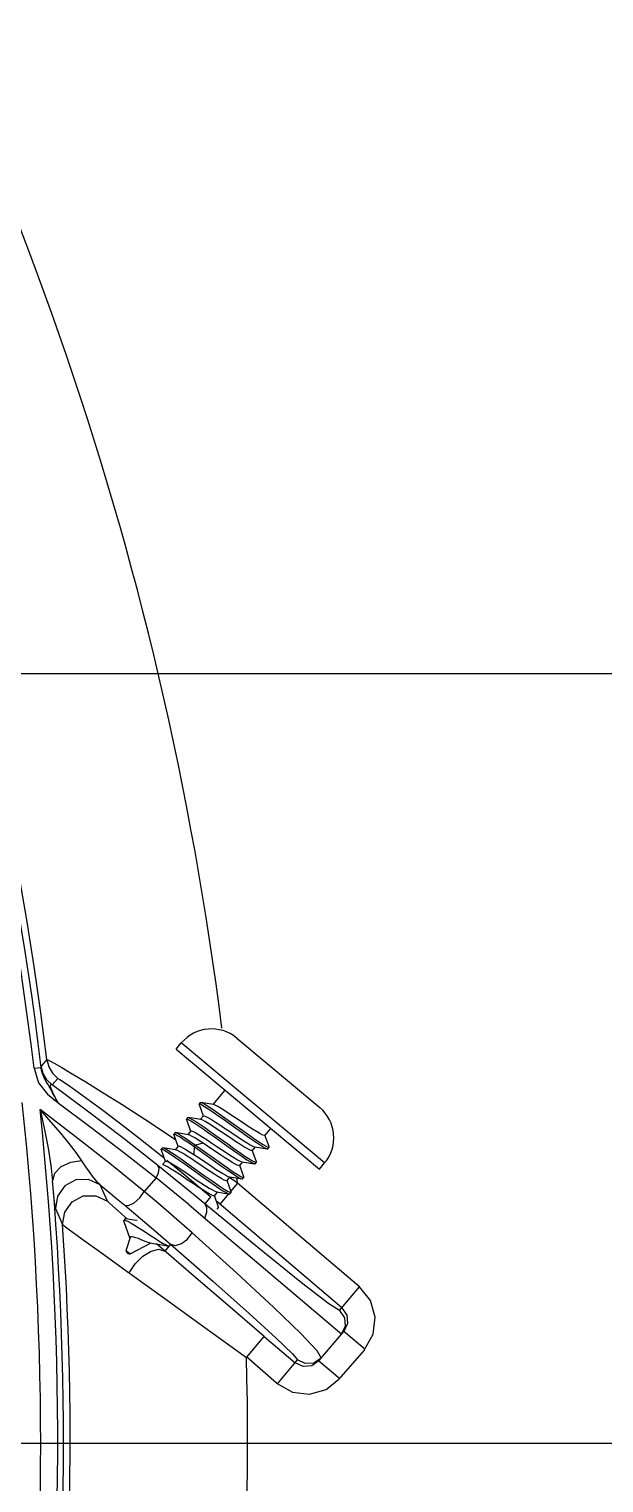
# Model space of a CAD drawing. Header units: metres. Extents: x -367 to 374, y -238 to 224.
# Drawn here: x 348.8149 to 348.8441, y 176.7589 to 176.8328 of the extents above; entities that cross this region are included whole.
import ezdxf
from ezdxf.enums import TextEntityAlignment as Align

# ---------------------------------------------------------------- set-up
doc = ezdxf.new("R2010")
doc.units = ezdxf.units.M
for name, color, linetype in [('ELE-ALIMENTADORES', 160, 'Continuous'), ('LA_BAU_BASES GERAIS_R00$0$ARQ-XREF-ATT', 8, 'Continuous'), ('LA_BAU_BASES GERAIS_R00$0$BASE', 253, 'Continuous'), ('LA_BAU_BASES GERAIS_R00$0$dutos', 31, 'Continuous')]:
    doc.layers.add(name, color=color, linetype=linetype)
doc.styles.add('LA_BAU_BASES GERAIS_R00$0$R60-125-RS', font='romans.shx', dxfattribs={"height": 0.19})
doc.styles.add('LA_BAU_BASES GERAIS_R00$0$R80-100-RS', font='romans.shx', dxfattribs={"height": 0.203})

# ---------------------------------------------------------------- blocks, each defined once
blk = doc.blocks.new('LA_BAU_BASES GERAIS_R00$0$LA_BAU_ALVENARIA SUPERIOR_R01')
at = {"layer": 'LA_BAU_BASES GERAIS_R00$0$BASE', "linetype": 'Continuous'}
blk.add_line((254.7, 176.8), (245.4, 176.8), dxfattribs=at)
blk = doc.blocks.new('LA_BAU_BASES GERAIS_R00$0$A$C2E3D5B4E')
at = {"layer": 'LA_BAU_BASES GERAIS_R00$0$dutos', "color": 251}
for p, q in [((-17.92762828425793, -1.169074114338571), (-17.92736195791235, -1.168755848094122)), ((-17.92007638063524, -1.174852445520798), (-17.92736195791235, -1.168755848094122)), ((-17.9245446442219, -1.168505535324755), (-17.92032665784075, -1.172035161590145)), ((-17.93419482190598, -1.169599033790462), (-17.93448930388593, -1.169929539558495)), ((-17.92762828425793, -1.169074114338571), (-17.92034267141707, -1.175170741525278)), ((-17.93484801872603, -1.170042730654757), (-17.93448728203759, -1.169999699081188)), ((-17.93393209794272, -1.170888335772986), (-17.93363724864741, -1.170556386542728)), ((-17.93213251637303, -1.17221738141069), (-17.93393085208584, -1.17088919858287)), ((-17.92514542409162, -1.171151780709067), (-17.92575438948484, -1.171879508671452)), ((-17.93417327760369, -1.171359453637422), (-17.93362605453308, -1.171796440489913)), ((-17.92646124892167, -1.171884281699647), (-17.92646167087469, -1.17185618171078)), ((-17.9263973775918, -1.171779812175089), (-17.9264615526148, -1.171856502836079)), ((-17.92646122136989, -1.171884358001705), (-17.92625243864006, -1.172464957293585)), ((-17.9263973775918, -1.171779812175089), (-17.9263696740054, -1.171775221695214)), ((-17.92572601613438, -1.17188428015578), (-17.9263696740054, -1.171775221695214)), ((-17.92703910606178, -1.172546712760493), (-17.92710328108478, -1.172623403421483)), ((-17.92710294630729, -1.172651296252468), (-17.92689418296584, -1.173231861805732)), ((-17.92703910606178, -1.172546712760493), (-17.92701141158898, -1.172542120261085)), ((-17.92636774757591, -1.172651180112268), (-17.92701141158898, -1.172542120261085)), ((-17.92624080996382, -1.172460792583195), (-17.92639613246934, -1.172646406628417)), ((-17.92515174121138, -1.172558616971116), (-17.92424362684858, -1.173205637240414)), ((-17.92774496770937, -1.173417648495786), (-17.92774534282091, -1.173390070292214)), ((-17.92768110146937, -1.173313559707992), (-17.92774527649237, -1.173390250368982)), ((-17.92700983768827, -1.173418099063099), (-17.9276534725941, -1.173309014306767)), ((-17.92688256042993, -1.173227699478673), (-17.92703793289309, -1.173413373224491)), ((-17.92282553158157, -1.173093075156146), (-17.9231227434849, -1.173448250367244)), ((-17.9295177433728, -1.173578522332889), (-17.92839488512152, -1.174469466251765)), ((-17.92832282912673, -1.174080486478204), (-17.92838700414973, -1.174157177139193)), ((-17.92832282912673, -1.174080486478204), (-17.92829517750567, -1.174075933858774)), ((-17.92765154824883, -1.174185011521047), (-17.92829517750567, -1.174075933858774)), ((-17.92792033934472, -1.173498204056784), (-17.92764908273011, -1.173683571941808)), ((-17.92774496538721, -1.173417654925004), (-17.92753591940527, -1.173998763676707)), ((-17.92752431046767, -1.173994605864834), (-17.92767968270982, -1.174180279346899)), ((-17.9267040329421, -1.174024504700071), (-17.92673211926092, -1.174420756481766)), ((-17.9267040416953, -1.174024512652693), (-17.92641264873112, -1.174230668572079)), ((-17.92663986590219, -1.173948023688979), (-17.92670404092519, -1.174024714349969)), ((-17.92625495794471, -1.173850562580071), (-17.92664004565074, -1.17394807432828)), ((-17.9266398655418, -1.173948023990022), (-17.92634786406427, -1.174154415251166)), ((-17.92603698205085, -1.173994954470061), (-17.92625491414617, -1.173850454583487)), ((-17.92535608976357, -1.174451448548268), (-17.92603698205085, -1.173994954470061)), ((-17.92360923226272, -1.174029615897496), (-17.92376449380652, -1.174215157093101)), ((-17.92363742201428, -1.174024873057704), (-17.92299375893617, -1.174133974201766)), ((-17.92290249423934, -1.174024617861676), (-17.92311120402258, -1.173444118526447)), ((-17.92296630174292, -1.174129391026952), (-17.92290212672003, -1.174052700365962)), ((-17.92290212672003, -1.174052700365962), (-17.92290249423934, -1.174024617861676)), ((-17.93027928622837, -1.174315828098941), (-17.92863456451846, -1.175611077900328)), ((-17.92839488512152, -1.174469466251765), (-17.92823806588297, -1.174597185089794)), ((-17.92838672515234, -1.174184545626929), (-17.92838705929739, -1.174157027402259)), ((-17.92838669802211, -1.174184620739368), (-17.92817767743975, -1.174765673067839)), ((-17.92816606074848, -1.17476151253976), (-17.92831204920833, -1.17493597218089)), ((-17.92709905235779, -1.174843717482588), (-17.92619789730315, -1.175485725791248)), ((-17.92673221302391, -1.174420837963851), (-17.92651413617614, -1.174565434490148)), ((-17.92651413617614, -1.174565434490148), (-17.92583288302842, -1.175022168382554)), ((-17.92641264873112, -1.174230668572079), (-17.92550579791873, -1.174876819139797)), ((-17.92634786406427, -1.174154415251166), (-17.92544024799247, -1.174801103187008)), ((-17.92425097831403, -1.17479651751654), (-17.92440624416383, -1.174982063858067)), ((-17.924279220058, -1.174791766348505), (-17.92363554649262, -1.174900861532649)), ((-17.92354423887275, -1.1747915091957), (-17.92375294454371, -1.174211021719827)), ((-17.92360805000249, -1.174896274944047), (-17.92354387497949, -1.174819584283057)), ((-17.92034267141707, -1.175170741525278), (-17.92007634507138, -1.174852475280829)), ((-17.92863456451846, -1.175611077900328), (-17.92924600522053, -1.176304403870461)), ((-17.92716278107878, -1.174920515606743), (-17.92625597259268, -1.175566576410972)), ((-17.92489272341322, -1.175563418000081), (-17.92504799414553, -1.175748970176016)), ((-17.92492100896936, -1.175558659846672), (-17.92427732881151, -1.17566774911819)), ((-17.92450675165935, -1.17587617063208), (-17.92490936342415, -1.175588630464233)), ((-17.92418598171275, -1.175558404416449), (-17.92439468525356, -1.174977924994607)), ((-17.92424979643624, -1.175663159695603), (-17.92418562141324, -1.175586469034613)), ((-17.92418562141324, -1.175586469034613), (-17.92418598171275, -1.175558404416449)), ((-17.92363544820603, -1.174900878330106), (-17.92360772791551, -1.174896332113065)), ((-17.93381930016346, -1.176671900468307), (-17.93390563230491, -1.175762928436313)), ((-17.93112343618861, -1.176792177972118), (-17.93149531498182, -1.175971557201308)), ((-17.92553446860268, -1.176330318590487), (-17.92568974460823, -1.176515877068766)), ((-17.92556219705989, -1.176325653256924), (-17.92491850735144, -1.17643483014416)), ((-17.92482768107539, -1.176325597813218), (-17.92503650461867, -1.175744855763412)), ((-17.92489146067203, -1.176430298670937), (-17.92482728564903, -1.176353608008128)), ((-17.92450675165935, -1.17587617063208), (-17.92486308206867, -1.176295516560174)), ((-17.91829778163992, -1.18115211269668), (-17.92450675165935, -1.175876170630715)), ((-17.92427723176922, -1.175667765703281), (-17.92424944578602, -1.175663221920502)), ((-17.9269649387312, -1.176986913787175), (-17.92603698902758, -1.177768919399284)), ((-17.92585705089243, -1.176565919381744), (-17.92616981774847, -1.176933997728327)), ((-17.92546944806372, -1.177092464067471), (-17.92567825203503, -1.176511761667996)), ((-17.91920426645106, -1.182218727425777), (-17.92556112025852, -1.176817152680712)), ((-17.92495506488399, -1.176403766147075), (-17.92541314860148, -1.176942860024781)), ((-17.93376224370729, -1.177170629230375), (-17.93339674678816, -1.1779790447751)), ((-17.93021667410892, -1.177699422917328), (-17.93028084913192, -1.177776113580137)), ((-17.93028034827387, -1.177824683714505), (-17.92997301232208, -1.178685252214279)), ((-17.92553323093625, -1.177197185921784), (-17.92546905591325, -1.177120495260795)), ((-17.93015804177662, -1.179303120979228), (-17.9299445577393, -1.178622837829323)), ((-17.93015804177662, -1.179303120979228), (-17.92996544074697, -1.179464290217027)), ((-17.92995882323544, -1.178668295923387), (-17.92997301232208, -1.178685252214279)), ((-17.92996165884892, -1.178636086625545), (-17.9299729721497, -1.178685239095728)), ((-17.92996544074697, -1.179464290217027), (-17.92892756364927, -1.178922224995119)), ((-17.92995608955687, -1.17862824650291), (-17.92996165884892, -1.178636086625545)), ((-17.92992393529266, -1.178607789922523), (-17.92995608955687, -1.17862824650291)), ((-17.9299445577393, -1.178622837829323), (-17.92994298353597, -1.178619908437383)), ((-17.92790702283276, -1.178978437693047), (-17.92820498987703, -1.179329098944152)), ((-17.93012680513004, -1.179409753327207), (-17.93007590993159, -1.179452342613956)), ((-17.92931443481723, -1.179594246699878), (-17.92888929883293, -1.179331490229458)), ((-17.91931347565526, -1.182347249815109), (-17.91829786951405, -1.181152038026255)), ((-17.91920426642048, -1.182218727389852), (-17.9189542567425, -1.182580569353092)), ((-17.92042934448648, -1.182516418328476), (-17.91953123853693, -1.183276807674417)), ((-17.9189542567425, -1.182580569353092), (-17.91891865553112, -1.183019258994307)), ((-17.92404904846614, -1.184737994607701), (-17.92314265755056, -1.183671303594735)), ((-17.92314265550544, -1.183671305332325), (-17.92157237122228, -1.185005621471362)), ((-17.92037388346478, -1.18490786256524), (-17.91910729120991, -1.183417278847799)), ((-17.91953123853693, -1.183276807674417), (-17.91921605658729, -1.183545278918416)), ((-17.91891865553112, -1.183019258994307), (-17.9191072912065, -1.183417278842796)), ((-17.91804043933053, -1.18432381386009), (-17.91910729120991, -1.183417278847799)), ((-17.92047180422708, -1.184388439477232), (-17.92025598082409, -1.184768437626815)), ((-17.91806039828782, -1.184376034716195), (-17.91935577382196, -1.185840942125367)), ((-17.92253127179038, -1.186052940863362), (-17.92404732274611, -1.1846999084093)), ((-17.92247876643557, -1.186072308830887), (-17.92145396958506, -1.184866281007714)), ((-17.92117491983549, -1.185193946437892), (-17.92157237124957, -1.185005621503649)), ((-17.92073623488079, -1.185158270170348), (-17.92117491983549, -1.185193946437892)), ((-17.92037388346478, -1.18490786256524), (-17.92073623488079, -1.185158270170348)), ((-17.92025592565597, -1.184769044418488), (-17.92063152696312, -1.185023868009637)), ((-17.92037388345966, -1.184907862558418), (-17.91930703157857, -1.185814397570255)), ((-17.81574627183056, -1.189107552631128), (-18.32254970736653, -1.189107552631128))]:
    blk.add_line(p, q, dxfattribs=at)
for points in [[(-17.93419482716399, -1.169599034436658), (-17.93407947831747, -1.16965045163596), (-17.93382965463718, -1.169785172128456), (-17.93343922087331, -1.170006663125776), (-17.93290377967708, -1.170321161915297)], [(-17.93419482190598, -1.169599033790462), (-17.93410051087335, -1.169961748003232), (-17.93391085827875, -1.17028942237738), (-17.93363724864741, -1.170556386542728)], [(-17.9348501844853, -1.17004277390896), (-17.93463026313555, -1.170777824294134), (-17.93417327760369, -1.171359453637422)], [(-17.93448728547162, -1.169999670286586), (-17.93448972050612, -1.169962217068303), (-17.93449040268854, -1.169938811818326), (-17.93448931212583, -1.169929540539385)], [(-17.93393209794272, -1.170888335772986), (-17.93420155433171, -1.170626073975825), (-17.93439253014981, -1.170299091622098), (-17.93448930388593, -1.169929539558495)], [(-17.93435913463566, -1.170471600571716), (-17.93441980517707, -1.170310860153393), (-17.93446256426398, -1.170149880559791), (-17.93448728623832, -1.169999670443019)], [(-17.93290377967708, -1.170321161915297), (-17.93221888847438, -1.170734076788619), (-17.93137815262764, -1.171252527799595), (-17.93037671201978, -1.171885379079129), (-17.92921864756534, -1.172635102691572), (-17.92792033934472, -1.173498204056784)], [(-17.93388880475948, -1.171316429293881), (-17.93401575926941, -1.171068430069397), (-17.93407284908119, -1.170963448180999), (-17.93413582397363, -1.170860671192884), (-17.93420823994654, -1.170749423186123), (-17.93428582720628, -1.17062003749578), (-17.93435913463566, -1.170471600571716)], [(-17.93362412128658, -1.171796299196728), (-17.93370369483091, -1.17164945811345), (-17.93377539888343, -1.171512629153028), (-17.93383946881636, -1.171385197142797), (-17.93389548519269, -1.171267671362955), (-17.93394294670736, -1.171160439319635), (-17.93398060014408, -1.171065240444648), (-17.93400628507823, -1.170986295329101), (-17.9340189754156, -1.170925780964069), (-17.93401806277564, -1.170884430141257), (-17.9340024343918, -1.170864167164098), (-17.93397204293638, -1.170866549805112), (-17.93393082022794, -1.170889155426892)], [(-17.93363722534059, -1.170556355005999), (-17.93354570890915, -1.170606265539107), (-17.93334816587378, -1.170734567662464), (-17.93303682484077, -1.170948141505221)], [(-17.93303682484077, -1.170948141505221), (-17.93260473634655, -1.171253998508917), (-17.93204667538271, -1.171658520847529), (-17.93135159788994, -1.172173318201374), (-17.93050759836865, -1.172812085372414), (-17.9295177433728, -1.173578522332889)], [(-17.93362411245687, -1.171796313519451), (-17.93372377062508, -1.171621001030132), (-17.93381151094025, -1.171461776342028), (-17.93388880475948, -1.171316429293881)], [(-17.93362605453308, -1.171796440489913), (-17.93194327595654, -1.173044240450224), (-17.93027928622837, -1.174315828098941)], [(-17.92646167087469, -1.17185618171078), (-17.92641805500773, -1.17185550399762), (-17.92632479051656, -1.171896565907616), (-17.92618275051143, -1.171977872121431), (-17.92599473812061, -1.172097580954585), (-17.92576469497328, -1.172251997961837), (-17.92550292475073, -1.17243292567008), (-17.92521776961701, -1.172633912220306)], [(-17.9263696740054, -1.171775221695214), (-17.92635254431218, -1.171779392914857), (-17.92625696428399, -1.17182181718016), (-17.92611253846258, -1.171905125051296), (-17.92592374833964, -1.172025488391398), (-17.92569752339523, -1.172177402094064), (-17.92543760282388, -1.172357279712912), (-17.92515174121138, -1.172558616971116)], [(-17.92419785894799, -1.17283400451214), (-17.92468688574058, -1.172505665819415), (-17.92492303137021, -1.172348515481815), (-17.92514544968503, -1.172203424907991), (-17.92534211015993, -1.17207972425166), (-17.92550637488705, -1.171982926113913), (-17.92563392520469, -1.171916903928548), (-17.92572594755848, -1.171884194971142)], [(-17.92924600522053, -1.176304403870461), (-17.93098869799053, -1.174888331936188), (-17.93275404236886, -1.173499959353364), (-17.93454144316991, -1.172139465551197)], [(-17.93241392521168, -1.174746002951167), (-17.93270867513741, -1.174324932661136), (-17.93306708068963, -1.173856706351842), (-17.93348688293588, -1.173340771118262), (-17.93397386242805, -1.172771176516278), (-17.93453983963502, -1.172139226274055)], [(-17.93453959753424, -1.172139376158782), (-17.93431755351139, -1.173164834456827), (-17.93413810060633, -1.174107188447294), (-17.93399886147017, -1.174974401041425), (-17.93390563250205, -1.175762926064806)], [(-17.92855718965382, -1.174989020377041), (-17.93034094138568, -1.173583917243093), (-17.93213251637303, -1.17221738141069)], [(-17.92710299903763, -1.172651150214904), (-17.92710663005118, -1.172635600812271), (-17.92710338608981, -1.172623118303989)], [(-17.92710338608981, -1.172623118303989), (-17.92708335652344, -1.172617551407427), (-17.92700881866119, -1.172642599057497), (-17.9268839124037, -1.172709313527946), (-17.92671305442741, -1.172814712945808), (-17.92650095520946, -1.172954804722565), (-17.92625319864646, -1.173124290394924), (-17.92597744441048, -1.173317364064303), (-17.92568234240139, -1.173526726202169)], [(-17.92701141158898, -1.172542120261085), (-17.92693711310585, -1.172569441488747), (-17.92680750609009, -1.172640003004915), (-17.92663309347063, -1.172748384232079), (-17.92642051803932, -1.172889092467528), (-17.92617325510935, -1.173058745594233), (-17.92590024895105, -1.173250031339364), (-17.92560919831908, -1.173456426841938)], [(-17.92532887019513, -1.173272415770214), (-17.92556741418014, -1.173113684961834), (-17.92578906468225, -1.172969134240418), (-17.9259829264472, -1.172847202750916), (-17.92614678429504, -1.172750583744516), (-17.92627609467604, -1.172683619024781), (-17.92636768620116, -1.172651103872965)], [(-17.92624080996382, -1.172460792583195), (-17.92619827023179, -1.172455517987771), (-17.92611137428003, -1.172487218483354), (-17.92598420711647, -1.172553011125899), (-17.92582026773539, -1.172649582083693), (-17.92562346927048, -1.172773345279154), (-17.92540039585401, -1.172918855547039), (-17.92516335170103, -1.173076606839174), (-17.9249191647549, -1.173240561476348), (-17.92467360860201, -1.173405424972486), (-17.92443491967072, -1.173564224937934), (-17.92421526723058, -1.173707439971793), (-17.92402186932691, -1.173829058139461), (-17.92385857624311, -1.173925334226794), (-17.92372928894804, -1.17399229432948), (-17.92363742635257, -1.174024878444641)], [(-17.92521776961701, -1.172633912220306), (-17.92461592727852, -1.173062554533942), (-17.92431334791286, -1.173278332224243), (-17.92402232091922, -1.173484114387236), (-17.92375197977856, -1.173672406931189), (-17.92351184770632, -1.173835822475837), (-17.92330829622711, -1.173968244630203), (-17.92314929032796, -1.174063756791099), (-17.92303707617089, -1.1741203090657), (-17.92299362745541, -1.174133996674016)], [(-17.92774534282091, -1.173390070292214), (-17.92773751309016, -1.173385325357856), (-17.9276779614521, -1.173397572385227), (-17.92756836023523, -1.173451979285062), (-17.92741105052221, -1.173545889242348), (-17.92721015908307, -1.173676351812617), (-17.9269720631255, -1.173838074118237), (-17.9267040329421, -1.174024504700071)], [(-17.92768110146937, -1.173313559707992), (-17.92767311149248, -1.173308856348456), (-17.9276534725941, -1.173309014306767)], [(-17.9276534725941, -1.173309014306767), (-17.92761435158263, -1.173320901044633), (-17.92750599697058, -1.173374281048552), (-17.92735086436426, -1.173466918871952), (-17.92715092216599, -1.173596569857807), (-17.92691160646336, -1.173758826836263), (-17.92663986590219, -1.173948023688979)], [(-17.92688256042993, -1.173227699478673), (-17.9268403561656, -1.173222356064514), (-17.92675309088736, -1.173254141010773), (-17.92662402837868, -1.173320997816688), (-17.92646028772992, -1.173417547915676), (-17.9262657417612, -1.173539917009919), (-17.92604275838994, -1.173685358659156), (-17.92580309324057, -1.173844858421205), (-17.92555895305088, -1.17400878717234), (-17.92531717322515, -1.174171117557933), (-17.92507950626873, -1.174329260324328), (-17.92485724461494, -1.174474200763768), (-17.92466224879979, -1.174596803722295), (-17.92449859765884, -1.174693209016084), (-17.92437048683905, -1.174759453855756), (-17.92427922820434, -1.17479177646527)], [(-17.92376449380652, -1.174215157093101), (-17.92380708544272, -1.17422042097877), (-17.92389462864219, -1.17418841054058), (-17.92402320510826, -1.174121758391436), (-17.92418704296938, -1.174025139063531), (-17.92438230091966, -1.173902304593582), (-17.92460496913134, -1.173757053827728), (-17.9248430250168, -1.173598624842441), (-17.92532887019513, -1.173272415770214)], [(-17.92424362684858, -1.173205637240414), (-17.92395418960814, -1.173410290623167), (-17.92368630649935, -1.173596953444019), (-17.9234450382213, -1.173760917646348), (-17.92324109992114, -1.173893548377862), (-17.92308121975577, -1.173989391226485), (-17.92296968656399, -1.17404492087843), (-17.92290986740511, -1.174057353388605), (-17.92290212672003, -1.174052700365962)], [(-17.9231227434849, -1.173448250367244), (-17.92316454607044, -1.173453675177541), (-17.92325094196997, -1.173422390099574), (-17.92337953555489, -1.173355925867497), (-17.9235426956875, -1.173259822140324), (-17.92373692722413, -1.173137725130971), (-17.92395806473871, -1.172993548591137), (-17.92419785894799, -1.17283400451214)], [(-17.92829517750567, -1.174075933858774), (-17.92828003872421, -1.174079512336164), (-17.92818630583463, -1.174120403088807), (-17.92804411700035, -1.174201949358746), (-17.92785701981325, -1.174320960960983), (-17.92763231369338, -1.174471610715671), (-17.92737716279441, -1.174647988316963), (-17.92709905235779, -1.174843717482588)], [(-17.92752431046767, -1.173994605864834), (-17.92748418934991, -1.173988852310856), (-17.92740319748805, -1.17401726724637), (-17.92728315734871, -1.174078242597886), (-17.92712814200104, -1.174168546689259), (-17.92694249506576, -1.174284408776373), (-17.92673221302391, -1.174420837963851)], [(-17.92625491414617, -1.173850454583487), (-17.92646444587672, -1.173714504339557), (-17.92664985513966, -1.173598762536756), (-17.92680499465473, -1.173508335819577), (-17.92692536515654, -1.173447122178629), (-17.92700972658031, -1.173417961073199)], [(-17.92568234240139, -1.173526726202169), (-17.92506869927797, -1.173964334229993), (-17.92477083013955, -1.174175852667929), (-17.92449243142698, -1.174370953156711), (-17.92424181161027, -1.174543324692593), (-17.92402400981246, -1.174687977425208), (-17.92384671596017, -1.17479843434802), (-17.92371573942171, -1.174870558823557), (-17.92363544820603, -1.174900878330106)], [(-17.92560919831908, -1.173456426841938), (-17.92500467951174, -1.173887665585596), (-17.92470987872741, -1.174096905429167), (-17.92443103384539, -1.174292531274375), (-17.92417626270242, -1.174467659063055), (-17.92395654402901, -1.174613445897364), (-17.92377893189087, -1.174724041493107), (-17.92364806626324, -1.174795597008767), (-17.92356803429777, -1.174824677326058), (-17.92354387497949, -1.174819584283057)], [(-17.92299362745541, -1.174133996674016), (-17.92297491516933, -1.174134361028052), (-17.92296601145938, -1.17412944254346)], [(-17.93241394787253, -1.174746020510327), (-17.93299313461284, -1.174831237835122), (-17.93348490987739, -1.17505784303529), (-17.93380778438541, -1.175386598558987), (-17.93390563189007, -1.175762927457242)], [(-17.93149524619855, -1.175971683067189), (-17.93160160977959, -1.175866074470548), (-17.9317291233333, -1.175715215178741), (-17.93187364976188, -1.175527731102363), (-17.93203410878084, -1.175306509565587), (-17.93221231274697, -1.175048869574482), (-17.93241392521168, -1.174746002951167)], [(-17.92838705929739, -1.174157027402259), (-17.92834876001041, -1.174154638000516), (-17.92825747781387, -1.174193439466933), (-17.92811587772212, -1.174273883863577), (-17.92792882146216, -1.174392415063892), (-17.92770278132559, -1.174543993074337), (-17.92744519656014, -1.174721827741621), (-17.92716278107878, -1.174920515606743)], [(-17.92816606074848, -1.17476151253976), (-17.92812344659433, -1.174756253307066), (-17.92803591673976, -1.17478826329824), (-17.9279074817299, -1.174854837143982), (-17.92774359220437, -1.174951481206506), (-17.92754814048578, -1.175074437726096), (-17.92732543879106, -1.175219712599471), (-17.92708752669762, -1.175378046733556), (-17.92660135702329, -1.175704473004942)], [(-17.92809578697302, -1.174713061795217), (-17.92716455077084, -1.175471491721225), (-17.92585713670792, -1.17656602031883)], [(-17.92504799414553, -1.175748970176016), (-17.92509013088625, -1.175754327348557), (-17.92517735970819, -1.175722576269607), (-17.9253064928514, -1.175655690482188), (-17.92547039517103, -1.175559043190958), (-17.92566491043794, -1.175436689939204), (-17.9258879462642, -1.175291211855608), (-17.92612776464728, -1.175131608117397), (-17.92637205745029, -1.174967575916696), (-17.92661365583081, -1.174805368341538), (-17.92685102147232, -1.174647426991839), (-17.92707321938167, -1.174502527015818), (-17.92726835464191, -1.174379836007745), (-17.9274320329946, -1.174283418061066), (-17.92756001011867, -1.174217242099701), (-17.92765143779536, -1.174184874340597)], [(-17.92550579791873, -1.174876819139797), (-17.92522120038871, -1.175077187772047), (-17.92496025941489, -1.175257954392862), (-17.92473084997994, -1.175412427137132), (-17.92454027084955, -1.175534048740417), (-17.92439482543148, -1.175618404047952), (-17.92429744046024, -1.175662633711624), (-17.92427723176922, -1.175667765703281)], [(-17.92544024799247, -1.174801103187008), (-17.92515667119471, -1.175000914834698), (-17.92489733951879, -1.175180554832139), (-17.92466948874755, -1.17533388650935), (-17.92447975287212, -1.175455262596358), (-17.92433308879527, -1.175540505494325), (-17.92423428152506, -1.175585619357378), (-17.92418562141324, -1.175586469034613)], [(-17.92440624416383, -1.174982063858067), (-17.9244440292938, -1.17498824015064), (-17.92451932550671, -1.174962937712905), (-17.92463078075048, -1.174907516273549), (-17.92477510552283, -1.174824589137359), (-17.92494710882534, -1.174718291685792), (-17.92514325257446, -1.174591937854245), (-17.92535608976357, -1.174451448548268)], [(-17.92354387497949, -1.174819584283057), (-17.92354056758631, -1.174809809618353), (-17.92354423887275, -1.1747915091957)], [(-17.92863337832785, -1.17561080210379), (-17.92852146890425, -1.175350203531877), (-17.92849374142622, -1.17513212827015), (-17.92855729088149, -1.17498914346487)], [(-17.9269649387312, -1.176986913787175), (-17.92778588365115, -1.176305208304427), (-17.92863337832785, -1.17561080210379)], [(-17.92616990356566, -1.176934098665413), (-17.9269335829357, -1.17630451290114), (-17.92773020649599, -1.175655117894337), (-17.92855718965382, -1.174989020377041)], [(-17.92568974460823, -1.176515877068766), (-17.92573232069117, -1.176521144163587), (-17.92581935949147, -1.176489369055332), (-17.92594660572502, -1.176423514084206), (-17.92611057416582, -1.176326911741114), (-17.92630720936529, -1.176203244671512), (-17.92653020878447, -1.176057781095722), (-17.92676720280133, -1.175900062916014), (-17.92701094963866, -1.175736404169299), (-17.92725639557761, -1.175571613118052), (-17.92749519476024, -1.175412735247107), (-17.92771519070209, -1.175269291826396), (-17.92790841572867, -1.175147776560777), (-17.928071826105, -1.175051420767602), (-17.92820121211003, -1.174984399898847), (-17.92829314927212, -1.17495178771668)], [(-17.92625597259268, -1.175566576410972), (-17.92596568464637, -1.175772188425242), (-17.92569628507783, -1.175960007784113), (-17.92545245113467, -1.17612615112165), (-17.92524516160188, -1.176261745414365), (-17.92508198821281, -1.176360277072206), (-17.92496692440534, -1.176419012469694), (-17.92491844536471, -1.17643484074523)], [(-17.92619789730315, -1.175485725791248), (-17.9259022652675, -1.175694971933524), (-17.92562778830438, -1.17588647135716), (-17.92538356818795, -1.176052748210338), (-17.92517751879325, -1.176187257494519), (-17.92501565311863, -1.176284945461873), (-17.92490133078093, -1.176342970783651), (-17.92483756300942, -1.176358774436437), (-17.92482728564903, -1.176353608008128)], [(-17.92583288302842, -1.175022168382554), (-17.92562000942723, -1.175162675392301), (-17.92542388786467, -1.175289004055401), (-17.92525196232816, -1.175395237505825), (-17.92510775502524, -1.175478075644321), (-17.92499643766428, -1.175533402059216), (-17.92492102188248, -1.175558675886066)], [(-17.93149531498182, -1.175971557201308), (-17.93207775364124, -1.175698167511371), (-17.93272045551566, -1.175714047976896), (-17.93328612966184, -1.176013383044562), (-17.9336607084382, -1.176535787844557), (-17.93376224370729, -1.177170629230375)], [(-17.93149534633301, -1.175971753713554), (-17.93107609549065, -1.176311851317394), (-17.93065733314904, -1.176654208428488), (-17.9302390746592, -1.176998828014518)], [(-17.93023902878838, -1.176998829110914), (-17.93003943832832, -1.177021552501344), (-17.92975747917387, -1.176879584897222), (-17.92947753249382, -1.176624059663652), (-17.92924491984445, -1.176304177015197)], [(-17.92681258038226, -1.178404694690187), (-17.92759212437534, -1.177718072929281), (-17.92840397589339, -1.177016920427548), (-17.92924491670124, -1.176304151644388)], [(-17.92660135702329, -1.175704473004942), (-17.92636265355361, -1.175863305975952), (-17.92614109444639, -1.176007789401581), (-17.92594748639328, -1.176129553725957), (-17.92578368788702, -1.17622613202974), (-17.92565443015815, -1.176293064238678), (-17.92556221497102, -1.176325675495889)], [(-17.92482728564903, -1.176353608008128), (-17.92482593897762, -1.176330953290915), (-17.92482768107539, -1.176325597813218)], [(-17.93376236492168, -1.17717114844362), (-17.93377323990705, -1.177106680802979), (-17.9337919284136, -1.176942918997781), (-17.93381930016346, -1.176671900468307)], [(-17.93339674678816, -1.1779790447751), (-17.93329266646288, -1.177347649517003), (-17.9329164075109, -1.176826853079717), (-17.93234776287227, -1.176528748718454), (-17.93170391090655, -1.176515938042201), (-17.93112343618861, -1.176792177972118)], [(-17.93009380022272, -1.177703480603384), (-17.93056185648538, -1.177300555572572), (-17.93085051729759, -1.17704827639335), (-17.93103479846707, -1.176881469376156), (-17.93112346606597, -1.176792369496695)], [(-17.9302390746592, -1.176998828014518), (-17.92942941037631, -1.177674509578253), (-17.92865121439786, -1.178335431929725), (-17.92790700630371, -1.17897845929491)], [(-17.9261739737176, -1.177653015682779), (-17.92606936387062, -1.177360400814166), (-17.92606944525608, -1.177111628722912), (-17.92616984256836, -1.176933978375644)], [(-17.91931347565526, -1.182347249815109), (-17.91986215134921, -1.182007784966288), (-17.92124614413706, -1.180943672489491), (-17.92347796006698, -1.17914744961007), (-17.92616981774847, -1.176933997728327)], [(-17.92546905591325, -1.177120495260795), (-17.92546583859064, -1.177111912357475), (-17.92546944806372, -1.177092464067471)], [(-17.92491844536471, -1.17643484074523), (-17.92490286450402, -1.176435635875066), (-17.92489130863339, -1.176430325661556)], [(-17.93028034827387, -1.177824683714505), (-17.93028360131154, -1.177779474890201), (-17.93028101654363, -1.177775672025916)], [(-17.93028101654363, -1.177775672025916), (-17.93024872297372, -1.177766584339395), (-17.93017541659833, -1.177785588887843), (-17.93006415042066, -1.177835985729132), (-17.92991919568101, -1.17791517862014), (-17.92974513993374, -1.178018635170872), (-17.9295501632555, -1.178139835679929), (-17.9293378767818, -1.178275763944555), (-17.92889588341552, -1.178562043233057)], [(-17.93017255682969, -1.177691243396737), (-17.93018304923714, -1.177690020933085), (-17.93021709611799, -1.177699348566591)], [(-17.92961409085331, -1.177774026835948), (-17.92977037499759, -1.177752317525744), (-17.92997705019627, -1.17772162110731), (-17.93017252421532, -1.177691248545841)], [(-17.92603698902758, -1.177768919399284), (-17.92387045043029, -1.179604109051695), (-17.92042934448648, -1.182516418328476)], [(-17.93339686358433, -1.177979244569713), (-17.93312091020982, -1.178196817953619), (-17.93242149417904, -1.178705034273833), (-17.93142481575012, -1.179419615660379), (-17.92999781313688, -1.180449086995566)], [(-17.92889588341552, -1.178562043233057), (-17.92868356110603, -1.178698253808022), (-17.92848673149399, -1.178821932249036), (-17.92831421830294, -1.178925229952881), (-17.92816903898438, -1.179005124290768), (-17.92805924678032, -1.179056199555532), (-17.92800228773524, -1.179073461188352)], [(-17.92790688222306, -1.178978412872937), (-17.92766350065767, -1.179047392987911), (-17.92734612982554, -1.178947770516231), (-17.9270473663338, -1.178718472558273), (-17.92681281111186, -1.178404787048919)], [(-17.92681281111186, -1.178404787048919), (-17.92455679227419, -1.180431690572448), (-17.92265269425684, -1.182191381469863), (-17.92127863971518, -1.183522581469958), (-17.92047180422708, -1.184388439477232)], [(-17.9289565447549, -1.178917728764361), (-17.92904708807077, -1.178895982798792), (-17.92915592545808, -1.178858245717208), (-17.92927888568681, -1.178808933103198), (-17.92941181487379, -1.178753188099734), (-17.92954343592123, -1.178698777165835), (-17.92966775960372, -1.178651420316044), (-17.92977574867348, -1.178618030641417), (-17.92986082000482, -1.178602683288034), (-17.92992393529266, -1.178607789922523)], [(-17.92895675108275, -1.178917698388602), (-17.92868158728254, -1.178960372863628), (-17.92834388522908, -1.179015849467476), (-17.92800234287108, -1.179073451816464)], [(-17.92888929883293, -1.179331490229458), (-17.92849888399508, -1.179237689496574), (-17.92820499567233, -1.179329093946023)], [(-17.92314265550544, -1.183671305332325), (-17.92500080198249, -1.182087402229342), (-17.92674286454883, -1.180592749398954), (-17.92861999655997, -1.178970490788913)], [(-17.92790702283276, -1.178978437693047), (-17.92575800315683, -1.18086119557546), (-17.92390860299622, -1.18250558959852), (-17.92254237321106, -1.183750490615409), (-17.92171336078445, -1.184546645348917), (-17.92145396958506, -1.184866281007714)], [(-17.93000728209904, -1.18044287039146), (-17.92970785205625, -1.179984878720177), (-17.92931443481723, -1.179594246699878)], [(-17.92999781313688, -1.180449086995566), (-17.92820627717117, -1.181747750130114), (-17.92616715802455, -1.183217397536453), (-17.92404905226397, -1.184738001893663)], [(-17.91806039828782, -1.184376034716195), (-17.91761115695147, -1.183549847657275), (-17.91751231037756, -1.182684605133261), (-17.91774937797675, -1.1818466228994), (-17.91829778163992, -1.18115211269668)], [(-17.91931347565526, -1.182347249815109), (-17.91905983790627, -1.182719213310236), (-17.91902928854722, -1.183156281483832), (-17.91921605658729, -1.183545278918416)], [(-17.92063152696312, -1.185023868009637), (-17.92106171776788, -1.185053718648476), (-17.92145396958506, -1.184866281007714)], [(-17.92253127179038, -1.186052940863362), (-17.92170475622186, -1.186501492153354), (-17.92083949727078, -1.186600189831722), (-17.92000155628023, -1.186362978576369), (-17.91935577382196, -1.185840942125367)]]:
    blk.add_lwpolyline(points, dxfattribs=at)
for centre, radius, start, end in [((-18.09466975517489, -1.189107552631128), 0.1613181166755598, 6.802567196829686, 34.73095193176908), ((-18.09466975517489, -1.189107552631128), 0.1609539585093464, 6.802632927391, 34.73005824542971), ((-18.09466975517489, -1.189107552631128), 0.1616563787858307, 6.931286968367102, 33.94733390493261), ((-18.09466975517489, -1.189107552631128), 0.1706766452543957, 7.101912213684416, 31.467010390306), ((-17.92582814468153, -1.170039348553644), 0.001999989113254703, 50.07728515061553, 140.0772851180943), ((-18.09466975517489, -1.189107552631128), 0.1601571059806759, 339.7237022768828, 6.211605343457884), ((-18.09466975517489, -1.189107552631128), 0.1610257144659642, 339.4827368813727, 6.048806960795321), ((-17.92161015830038, -1.173568974820853), 0.001999989113254703, 320.0772851180943, 50.07728509893219), ((-18.09466975517489, -1.189107552631128), 0.1613170238909081, 339.4826075161777, 4.745099755888825), ((-18.09466975517489, -1.189107552631128), 0.1706766452543957, 4.446207342072944, 4.532521759601777), ((-18.09466975517489, -1.189107552631128), 0.1616563787858307, 339.7881115746399, 3.947345806847753), ((-17.93006263010705, -1.179333062666217), 9.999945498273884e-05, 162.5789407659899, 230.077285113913), ((-17.93001173490859, -1.179375651953421), 9.999945498273884e-05, 230.077285113913, 297.5756294807044), ((-18.09466975517489, -1.189107552631128), 0.1706766452543957, 337.1206484905382, 1.479777631135532)]:
    blk.add_arc(centre, radius, start, end, dxfattribs=at)
blk = doc.blocks.new('LA_BAU_BASES GERAIS_R00')
at = {"layer": 'LA_BAU_BASES GERAIS_R00$0$ARQ-XREF-ATT'}
blk.add_blockref('LA_BAU_BASES GERAIS_R00$0$A$C2E3D5B4E', (366.75, 177.95), dxfattribs=at)
at = {"layer": 'LA_BAU_BASES GERAIS_R00$0$BASE'}
blk.add_blockref('LA_BAU_BASES GERAIS_R00$0$LA_BAU_ALVENARIA SUPERIOR_R01', (100, 0), dxfattribs=at)
at = {"layer": 'LA_BAU_BASES GERAIS_R00$0$BASE', "style": 'LA_BAU_BASES GERAIS_R00$0$R60-125-RS'}
for p in [(242.7815727361595, 218.919159373358), (358.6365727361596, 192.964159373358)]:
    blk.add_attdef('S', text='', height=0.19, rotation=90, dxfattribs=at).set_placement(p, align=Align.MIDDLE_CENTER)
at = {"layer": 'LA_BAU_BASES GERAIS_R00$0$BASE', "style": 'LA_BAU_BASES GERAIS_R00$0$R80-100-RS'}
blk.add_attdef('ACESSO', text='', height=0.203, dxfattribs=at).set_placement((365.922255870473, 191.9868442639211), align=Align.TOP_CENTER)
at = {"layer": 'LA_BAU_BASES GERAIS_R00$0$BASE', "style": 'LA_BAU_BASES GERAIS_R00$0$R60-125-RS'}
blk.add_attdef('S', text='', height=0.19, dxfattribs=at).set_placement((266.114159373358, 180.9134272638404), align=Align.MIDDLE_CENTER)

msp = doc.modelspace()

# ---------------------------------------------------------------- block references
at = {"layer": 'ELE-ALIMENTADORES', "color": 2}
msp.add_blockref('LA_BAU_BASES GERAIS_R00', (0, 0), dxfattribs=at)

doc.saveas('drawing.dxf')
